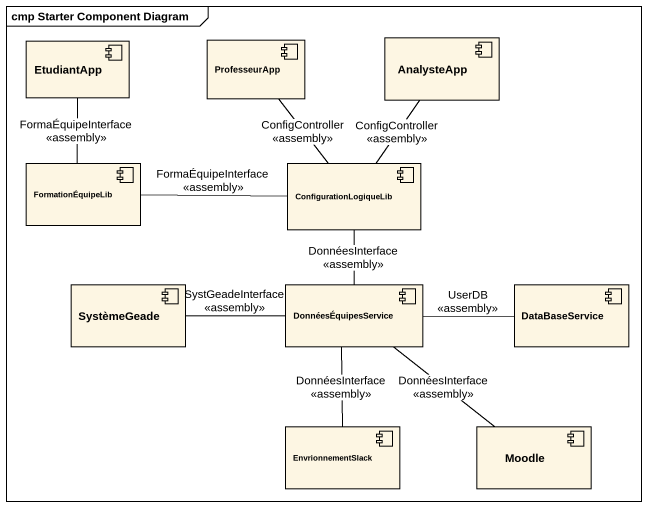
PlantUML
@startuml
mainframe cmp Starter Component Diagram
component EtudiantApp
component ProfesseurApp
component AnalysteApp
component FormationÉquipeLib
component ConfigurationLogiqueLib
component SystèmeGeade
component DonnéesÉquipesService
component DataBaseService
component EnvrionnementSlack
component Moodle
EtudiantApp -- FormationÉquipeLib : FormaÉquipeInterface\n<<assembly>>
ProfesseurApp -- ConfigurationLogiqueLib : ConfigController\n<<assembly>>
AnalysteApp -- ConfigurationLogiqueLib : ConfigController\n<<assembly>>
ConfigurationLogiqueLib -left- FormationÉquipeLib : FormaÉquipeInterface\n<<assembly>>
ConfigurationLogiqueLib -- DonnéesÉquipesService : DonnéesInterface\n<<assembly>>
DonnéesÉquipesService -left- SystèmeGeade : SystGeadeInterface\n<<assembly>>
DonnéesÉquipesService -right- DataBaseService : UserDB\n<<assembly>>
EnvrionnementSlack -up- DonnéesÉquipesService : DonnéesInterface\n<<assembly>>
Moodle -up- DonnéesÉquipesService : DonnéesInterface\n<<assembly>>
@enduml
